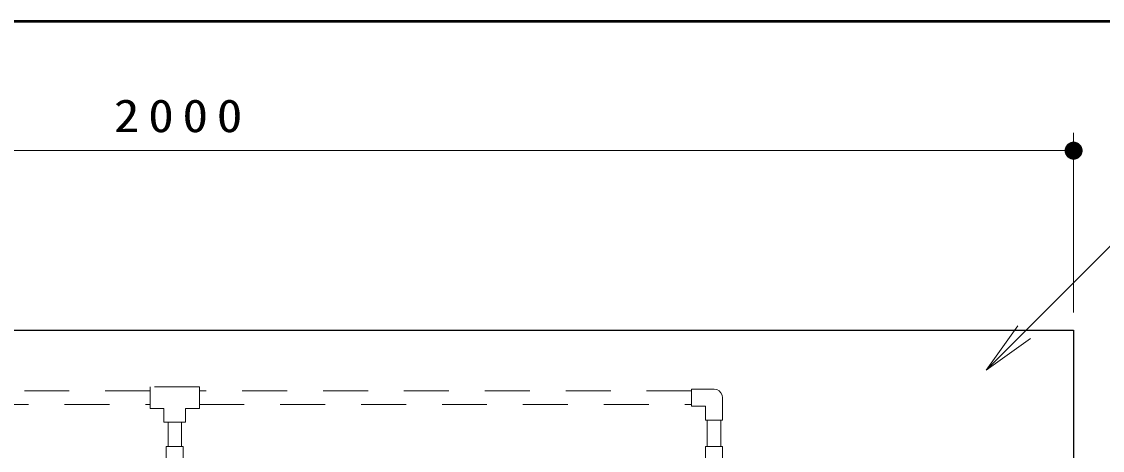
# Model space of a CAD drawing. Units: millimetres on the paper, scale 1:20. Extents: x -385 to 0, y -12 to 267.
# Drawn here: x -303.1 to -243, y 243.1 to 267 of the extents above; entities that cross this region are included whole.
import ezdxf

# ---------------------------------------------------------------- set-up
doc = ezdxf.new("R2010")
doc.units = ezdxf.units.MM
doc.linetypes.add('USER1', pattern=[4.5, 2.5, -2])
doc.layers.add('1_20', color=7, linetype='Continuous', lineweight=13)
doc.layers.add('LY_5', color=7, linetype='Continuous', lineweight=13)
doc.styles.add('ＭＳ ゴシック', font='')
doc.styles.get('ＭＳ ゴシック').set_extended_font_data('MS Gothic')

# ---------------------------------------------------------------- blocks, each defined once
blk = doc.blocks.new('filled_dot')
at = {"color": 0, "linetype": 'Continuous', "lineweight": -2, "const_width": 1.25}
blk.add_lwpolyline([(-0.625, 0, 1), (0.625, 0, 1)], format="xyb", close=True, dxfattribs=at)

msp = doc.modelspace()

# ---------------------------------------------------------------- linework, layer by layer
at = {"layer": '1_20'}
for p, q in [((-244.617, 250.816), (-244.617, 260.816)), ((-344.617, 259.816), (-244.617, 259.816)), ((-249.489, 247.595), (-247.721, 250.07)), ((-249.489, 247.595), (-247.368, 249.716)), ((-247.014, 249.363), (-249.489, 247.595))]:
    msp.add_line(p, q, dxfattribs=at)
at = {"layer": '1_20', "lineweight": 25}
for p, q in [((-344.617, 249.816), (-244.617, 249.816)), ((-244.617, 249.816), (-244.617, 242.316))]:
    msp.add_line(p, q, dxfattribs=at)
at = {"layer": '1_20', "color": 4, "linetype": 'USER1'}
for p, q in [((-293.25, 246.666), (-295.984, 246.666)), ((-295.984, 246.666), (-295.984, 245.466)), ((-293.25, 245.466), (-293.25, 246.666)), ((-265.867, 245.591), (-265.867, 246.541)), ((-265.867, 246.541), (-264.617, 246.541)), ((-264.617, 246.541), (-264.47, 246.518)), ((-264.47, 246.518), (-264.337, 246.45)), ((-295.984, 246.441), (-323.25, 246.441)), ((-265.867, 246.441), (-293.25, 246.441)), ((-264.337, 246.45), (-264.232, 246.345)), ((-264.232, 246.345), (-264.165, 246.213)), ((-264.165, 246.213), (-264.142, 246.066)), ((-264.142, 246.066), (-264.142, 244.816)), ((-323.25, 245.691), (-295.984, 245.691)), ((-295.984, 245.466), (-295.217, 245.466)), ((-295.217, 245.466), (-295.217, 244.699)), ((-294.017, 244.699), (-294.017, 245.466)), ((-294.017, 245.466), (-293.25, 245.466)), ((-293.25, 245.691), (-265.867, 245.691)), ((-265.092, 245.591), (-265.867, 245.591)), ((-265.092, 244.816), (-265.092, 245.591)), ((-295.217, 244.699), (-294.017, 244.699)), ((-294.992, 244.699), (-294.992, 243.346)), ((-294.242, 243.346), (-294.242, 244.699)), ((-264.142, 244.816), (-265.092, 244.816)), ((-264.992, 244.816), (-264.992, 243.346)), ((-264.242, 243.346), (-264.242, 244.816)), ((-295.092, 242.316), (-295.092, 243.346)), ((-295.092, 243.346), (-294.142, 243.346)), ((-294.142, 243.346), (-294.142, 242.316)), ((-265.092, 242.316), (-265.092, 243.346)), ((-265.092, 243.346), (-264.142, 243.346)), ((-264.142, 243.346), (-264.142, 242.316))]:
    msp.add_line(p, q, dxfattribs=at)
at = {"layer": '1_20'}
msp.add_lwpolyline([(-249.489, 247.595), (-239.163, 257.921), (-224.163, 257.921)], dxfattribs=at)
at = {"layer": 'LY_5', "lineweight": 50}
msp.add_line((0, 267), (-385, 267), dxfattribs=at)

# ---------------------------------------------------------------- block references
at = {"layer": '1_20', "xscale": 0.4, "yscale": 0.4, "rotation": 180}
msp.add_blockref('filled_dot', (-244.617, 259.816), dxfattribs=at)

# ---------------------------------------------------------------- texts
at = {"layer": '1_20', "insert": (-294.193, 260.816), "char_height": 1.833, "attachment_point": 8, "style": 'ＭＳ ゴシック'}
msp.add_mtext('\\T1.33;\\W1.15;2000', dxfattribs=at)

doc.saveas('drawing.dxf')
